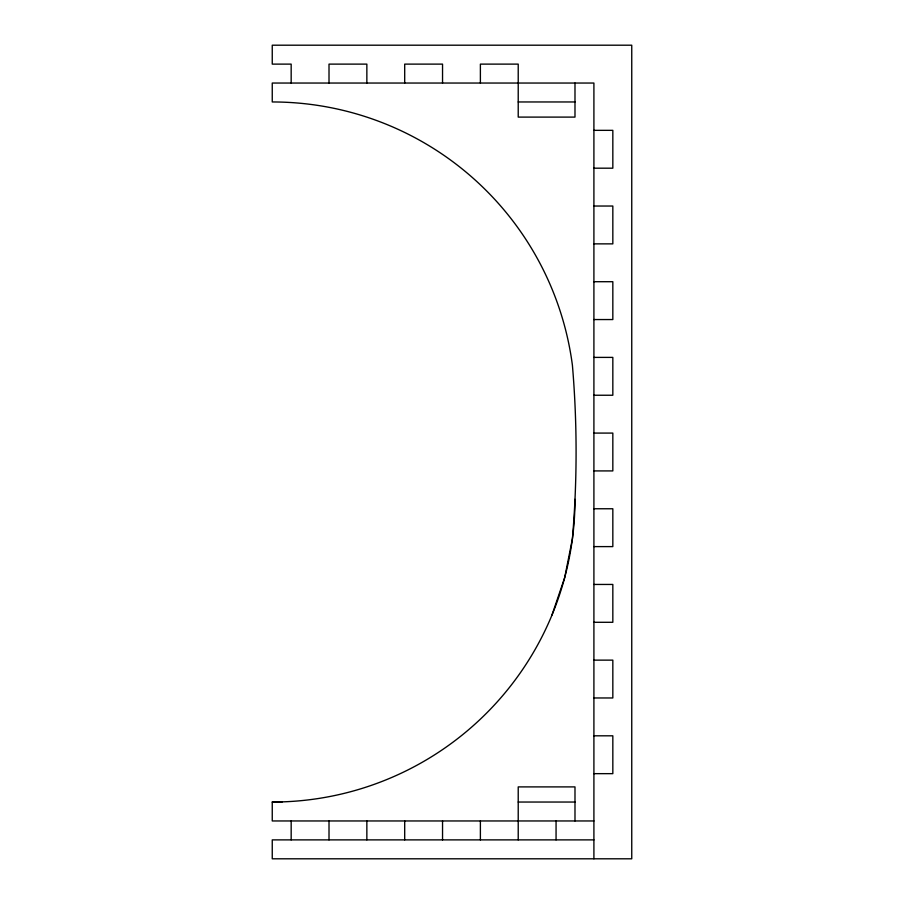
<?xml version="1.0" encoding="UTF-8"?>
<svg xmlns="http://www.w3.org/2000/svg" width="904" height="904" viewBox="0 0 904 904"><rect width="100%" height="100%" fill="white"/><g stroke="black" fill="none" stroke-linecap="round" stroke-linejoin="round"><path stroke-width="1.36" d="M551.937 615.149L564.672 577.656L572.401 538.818A1025.52 1025.52 0 0 0 572.401 365.182A302.738 302.738 0 0 0 272.251 101.96L272.251 83.044L593.905 83.044L593.905 858.8M518.218 101.96L574.989 101.96M593.905 130.345L612.833 130.345L612.833 168.189L593.905 168.189M593.905 206.033L612.833 206.033L612.833 243.865L593.905 243.865M593.905 281.709L612.833 281.709L612.833 319.553L593.905 319.553M593.905 357.396L612.833 357.396L612.833 395.24L593.905 395.24M593.905 433.084L612.833 433.084L612.833 470.916L593.905 470.916M593.905 508.76L612.833 508.76L612.833 546.604L593.905 546.604M593.905 584.447L612.833 584.447L612.833 622.291L593.905 622.291M593.905 660.135L612.833 660.135L612.833 697.967L593.905 697.967M593.905 735.811L612.833 735.811L612.833 773.654L593.905 773.654M593.905 820.956L272.251 820.956L272.251 802.04L282.104 802.04M518.218 802.04L574.989 802.04M593.905 839.884L272.251 839.884L272.251 858.8L631.749 858.8L631.749 45.2L272.251 45.2L272.251 64.116L291.167 64.116L291.167 83.044M574.989 83.044L574.989 117.102L518.218 117.102L518.218 64.116L480.386 64.116L480.386 83.044M574.989 820.956L574.989 786.898L518.218 786.898L518.218 839.884M556.062 820.956L556.062 839.884M480.386 820.956L480.386 839.884M442.542 83.044L442.542 64.116L404.698 64.116L404.698 83.044M442.542 820.956L442.542 839.884M404.698 820.956L404.698 839.884M366.854 83.044L366.854 64.116L329.011 64.116L329.011 83.044M366.854 820.956L366.854 839.884M329.011 820.956L329.011 839.884M291.167 820.956L291.167 839.884M574.989 499.302A302.738 302.738 0 0 1 272.251 802.04"/></g></svg>
